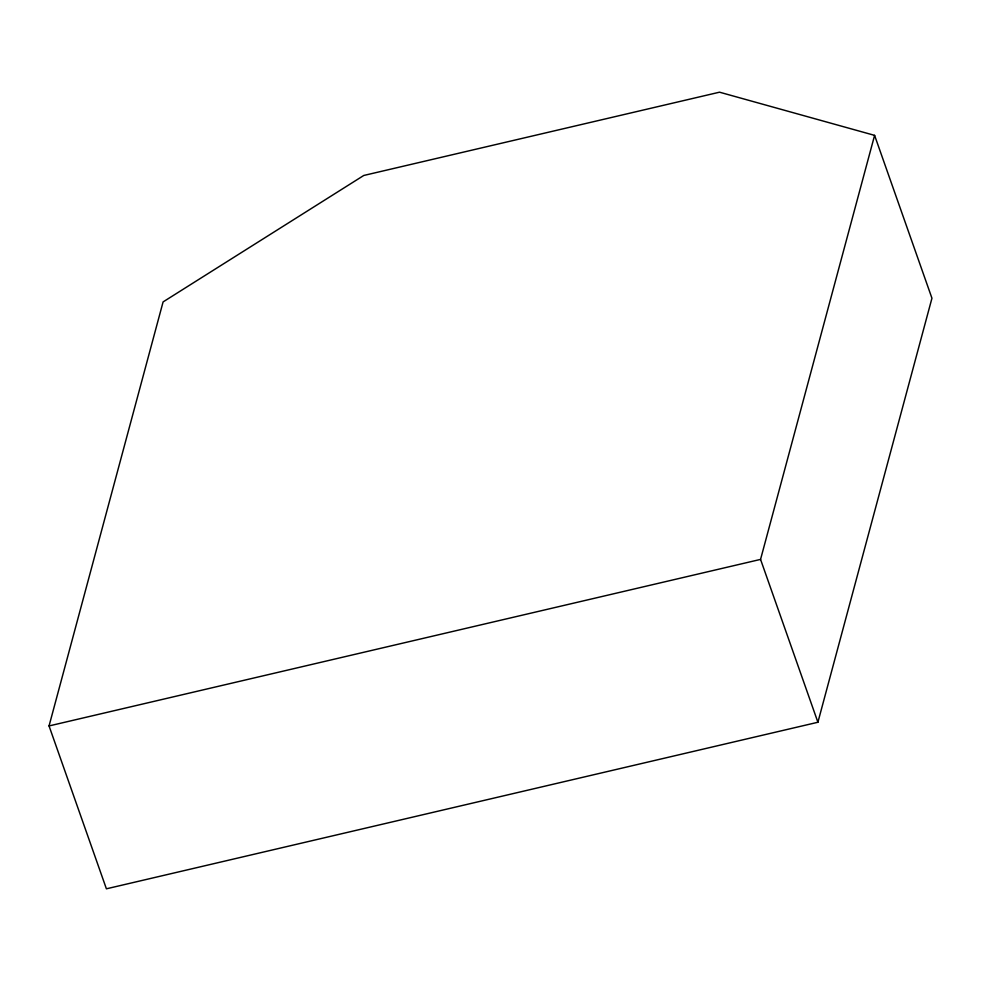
<?xml version="1.0" encoding="UTF-8"?>
<svg xmlns="http://www.w3.org/2000/svg" width="981" height="981" viewBox="0 0 981 981"><rect width="100%" height="100%" fill="white"/><g stroke="black" fill="none" stroke-linecap="round" stroke-linejoin="round"><path stroke-width="1.47" d="M49.05 725.94L163.091 301.915L363.779 175.464L719.527 92.189L874.598 135.366L931.95 298.224L817.909 722.261L106.402 888.811L49.05 725.94L760.557 559.403L874.598 135.366M760.557 559.403L817.909 722.261"/></g></svg>
